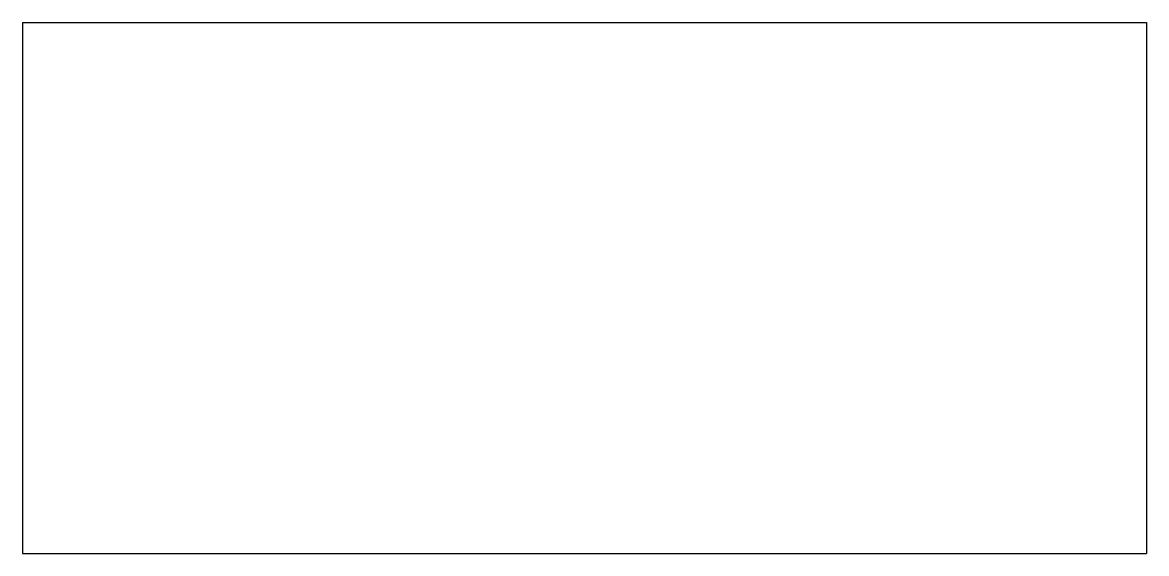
# Model space of a CAD drawing. Extents: x -1.54 to 7.63, y 0 to 4.33.
import ezdxf

# ---------------------------------------------------------------- set-up
doc = ezdxf.new("R2010")
doc.units = 0
doc.header["$MEASUREMENT"] = 0
doc.layers.add('VISIBLE', color=7, linetype='CONTINUOUS')

msp = doc.modelspace()

# ---------------------------------------------------------------- linework, layer by layer
at = {"layer": 'VISIBLE'}
for p, q in [((-1.5439, 4.3297), (7.6274, 4.3297)), ((-1.5439, 4.3297), (-1.5439, 0.001)), ((7.6274, 4.3297), (7.6274, 0.001)), ((-1.5439, 0.001), (7.6274, 0.001))]:
    msp.add_line(p, q, dxfattribs=at)

doc.saveas('drawing.dxf')
